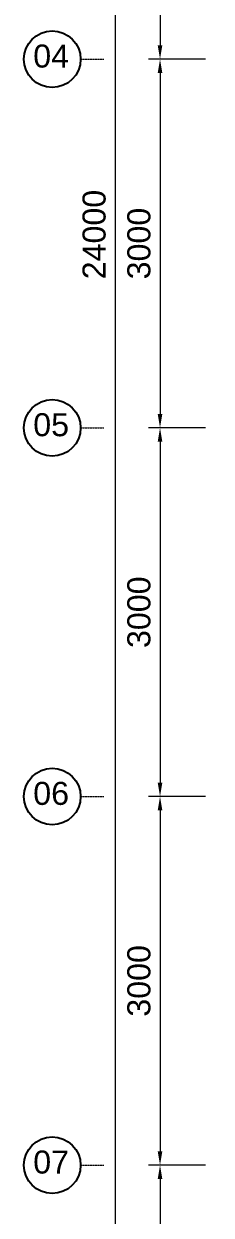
# Model space of a CAD drawing. Header units: millimetres. Extents: x 3220 to 226993, y 817 to 176024.
# Drawn here: x 26779 to 28300, y 155385 to 165080 of the extents above; entities that cross this region are included whole.
import ezdxf

# ---------------------------------------------------------------- set-up
doc = ezdxf.new("R2010")
doc.units = ezdxf.units.MM
doc.linetypes.add('CENTER', pattern=[10.16, 6.35, -1.27, 1.27, -1.27])
doc.styles.add('ARIAL_BOLD', font='arial.ttf')
doc.dimstyles.new('ECHE 75', dxfattribs={"dimscale": 75, "dimtxt": 2.5, "dimasz": 1.5, "dimexe": 1.25, "dimexo": 0.625, "dimgap": 1, "dimtad": 1, "dimdec": 0, "dimtxsty": 'ARIAL_BOLD', "dimcen": 2.5, "dimclrd": 4, "dimclre": 4, "dimclrt": 6, "dimadec": 0, "dimazin": 0, "dimtfac": 1, "dimtdec": 0, "dimtmove": 0, "dimatfit": 3, "dimfxl": 1, "dimlwd": 13, "dimlwe": 13, "dimarcsym": 0})

# ---------------------------------------------------------------- blocks, each defined once
blk = doc.blocks.new('*D429')
at = {"color": 4, "lineweight": 13, "transparency": 16777216}
for p, q in [((28253.1, 167791.8), (27791, 167791.8)), ((27884.8, 167679.3), (27884.8, 164904.3)), ((28253.1, 164791.8), (27791, 164791.8))]:
    blk.add_line(p, q, dxfattribs=at)
at = {"color": 4, "transparency": 16777216}
for points in [[(27866, 167679.3), (27903.5, 167679.3), (27884.8, 167791.8)], [(27866, 164904.3), (27903.5, 164904.3), (27884.8, 164791.8)]]:
    blk.add_solid(points, dxfattribs=at)
at = {"layer": 'Defpoints', "color": 0, "transparency": 16777216}
for p in [(28300, 167791.8), (27884.8, 164791.8), (28300, 164791.8)]:
    blk.add_point(p, dxfattribs=at)
at = {"color": 6, "transparency": 16777216, "insert": (27714, 166291.8), "char_height": 187.5, "attachment_point": 5, "rotation": 90, "style": 'ARIAL_BOLD'}
blk.add_mtext('3000', dxfattribs=at)
blk = doc.blocks.new('*D430')
at = {"color": 4, "lineweight": 13, "transparency": 16777216}
for p, q in [((28253.1, 164791.8), (27791, 164791.8)), ((27884.8, 164679.3), (27884.8, 161904.3)), ((28253.1, 161791.8), (27791, 161791.8))]:
    blk.add_line(p, q, dxfattribs=at)
at = {"color": 4, "transparency": 16777216}
for points in [[(27866, 164679.3), (27903.5, 164679.3), (27884.8, 164791.8)], [(27866, 161904.3), (27903.5, 161904.3), (27884.8, 161791.8)]]:
    blk.add_solid(points, dxfattribs=at)
at = {"layer": 'Defpoints', "color": 0, "transparency": 16777216}
for p in [(28300, 164791.8), (27884.8, 161791.8), (28300, 161791.8)]:
    blk.add_point(p, dxfattribs=at)
at = {"color": 6, "transparency": 16777216, "insert": (27714, 163291.8), "char_height": 187.5, "attachment_point": 5, "rotation": 90, "style": 'ARIAL_BOLD'}
blk.add_mtext('3000', dxfattribs=at)
blk = doc.blocks.new('*D431')
at = {"color": 4, "lineweight": 13, "transparency": 16777216}
for p, q in [((28253.1, 161791.8), (27791, 161791.8)), ((27884.8, 161679.3), (27884.8, 158904.3)), ((28253.1, 158791.8), (27791, 158791.8))]:
    blk.add_line(p, q, dxfattribs=at)
at = {"color": 4, "transparency": 16777216}
for points in [[(27866, 161679.3), (27903.5, 161679.3), (27884.8, 161791.8)], [(27866, 158904.3), (27903.5, 158904.3), (27884.8, 158791.8)]]:
    blk.add_solid(points, dxfattribs=at)
at = {"layer": 'Defpoints', "color": 0, "transparency": 16777216}
for p in [(28300, 161791.8), (27884.8, 158791.8), (28300, 158791.8)]:
    blk.add_point(p, dxfattribs=at)
at = {"color": 6, "transparency": 16777216, "insert": (27714, 160291.8), "char_height": 187.5, "attachment_point": 5, "rotation": 90, "style": 'ARIAL_BOLD'}
blk.add_mtext('3000', dxfattribs=at)
blk = doc.blocks.new('*D432')
at = {"color": 4, "lineweight": 13, "transparency": 16777216}
for p, q in [((28253.1, 158791.8), (27791, 158791.8)), ((27884.8, 158679.3), (27884.8, 155904.3)), ((28253.1, 155791.8), (27791, 155791.8))]:
    blk.add_line(p, q, dxfattribs=at)
at = {"color": 4, "transparency": 16777216}
for points in [[(27866, 158679.3), (27903.5, 158679.3), (27884.8, 158791.8)], [(27866, 155904.3), (27903.5, 155904.3), (27884.8, 155791.8)]]:
    blk.add_solid(points, dxfattribs=at)
at = {"layer": 'Defpoints', "color": 0, "transparency": 16777216}
for p in [(28300, 158791.8), (27884.8, 155791.8), (28300, 155791.8)]:
    blk.add_point(p, dxfattribs=at)
at = {"color": 6, "transparency": 16777216, "insert": (27714, 157291.8), "char_height": 187.5, "attachment_point": 5, "rotation": 90, "style": 'ARIAL_BOLD'}
blk.add_mtext('3000', dxfattribs=at)
blk = doc.blocks.new('*D434')
at = {"color": 4, "lineweight": 13, "transparency": 16777216}
for p, q in [((27556.6, 173791.8), (27427.2, 173791.8)), ((27520.9, 173679.3), (27520.9, 149904.3)), ((27744.1, 149791.8), (27427.2, 149791.8))]:
    blk.add_line(p, q, dxfattribs=at)
at = {"color": 4, "transparency": 16777216}
for points in [[(27502.2, 173679.3), (27539.7, 173679.3), (27520.9, 173791.8)], [(27502.2, 149904.3), (27539.7, 149904.3), (27520.9, 149791.8)]]:
    blk.add_solid(points, dxfattribs=at)
at = {"layer": 'Defpoints', "color": 0, "transparency": 16777216}
for p in [(27603.5, 173791.8), (27520.9, 149791.8), (27791, 149791.8)]:
    blk.add_point(p, dxfattribs=at)
at = {"color": 6, "transparency": 16777216, "insert": (27350.2, 163365.1), "char_height": 187.5, "attachment_point": 5, "rotation": 90, "style": 'ARIAL_BOLD'}
blk.add_mtext('24000', dxfattribs=at)
blk = doc.blocks.new('*D435')
at = {"color": 4, "lineweight": 13, "transparency": 16777216}
for p, q in [((28253.1, 155791.8), (27791, 155791.8)), ((27884.8, 155679.3), (27884.8, 152904.3)), ((28253.1, 152791.8), (27791, 152791.8))]:
    blk.add_line(p, q, dxfattribs=at)
at = {"color": 4, "transparency": 16777216}
for points in [[(27866, 155679.3), (27903.5, 155679.3), (27884.8, 155791.8)], [(27866, 152904.3), (27903.5, 152904.3), (27884.8, 152791.8)]]:
    blk.add_solid(points, dxfattribs=at)
at = {"layer": 'Defpoints', "color": 0, "transparency": 16777216}
for p in [(28300, 155791.8), (27884.8, 152791.8), (28300, 152791.8)]:
    blk.add_point(p, dxfattribs=at)
at = {"color": 6, "transparency": 16777216, "insert": (27714, 154291.8), "char_height": 187.5, "attachment_point": 5, "rotation": 90, "style": 'ARIAL_BOLD'}
blk.add_mtext('3000', dxfattribs=at)

msp = doc.modelspace()

# ---------------------------------------------------------------- linework, layer by layer
at = {"color": 1, "linetype": 'CENTER', "lineweight": 9}
for p, q in [((27239.7, 164791.8), (27427.2, 164791.8)), ((27239.7, 161791.8), (27427.2, 161791.8)), ((27239.7, 158791.8), (27427.2, 158791.8)), ((27239.7, 155791.8), (27427.2, 155791.8))]:
    msp.add_line(p, q, dxfattribs=at)
at = {"color": 5}
for centre in [(27009.2, 164791.8), (27009.2, 161791.8), (27009.2, 158791.8), (27009.2, 155791.8)]:
    msp.add_circle(centre, 230.5, dxfattribs=at)

# ---------------------------------------------------------------- texts
at = {"char_height": 187.5, "attachment_point": 5, "style": 'ARIAL_BOLD'}
for s, insert in [('04', (27000.3, 164816.4)), ('05', (27000.3, 161816.4)), ('06', (27000.3, 158816.4)), ('07', (27000.3, 155816.4))]:
    msp.add_mtext(s, dxfattribs=dict(at, insert=insert))

# ---------------------------------------------------------------- dimensions: what is measured, and where the dimension line sits
dim = msp.add_linear_dim(base=(27520.9, 149791.8), p1=(27603.5, 173791.8), p2=(27791, 149791.8), angle=90, dimstyle='ECHE 75')
dim.commit()
dim.dimension.update_dxf_attribs({"geometry": '*D434', "text_midpoint": (27520.9, 163365.1), "dimtype": 160})
for base, p1, p2, picture, middle in [((27884.8, 164791.8), (28300, 167791.8), (28300, 164791.8), '*D429', (27714, 166291.8)), ((27884.8, 161791.8), (28300, 164791.8), (28300, 161791.8), '*D430', (27714, 163291.8)), ((27884.8, 158791.8), (28300, 161791.8), (28300, 158791.8), '*D431', (27714, 160291.8)), ((27884.8, 155791.8), (28300, 158791.8), (28300, 155791.8), '*D432', (27714, 157291.8)), ((27884.8, 152791.8), (28300, 155791.8), (28300, 152791.8), '*D435', (27714, 154291.8))]:
    dim = msp.add_linear_dim(base=base, p1=p1, p2=p2, angle=90, dimstyle='ECHE 75')
    dim.commit()
    dim.dimension.update_dxf_attribs({"geometry": picture, "text_midpoint": middle})

doc.saveas('drawing.dxf')
